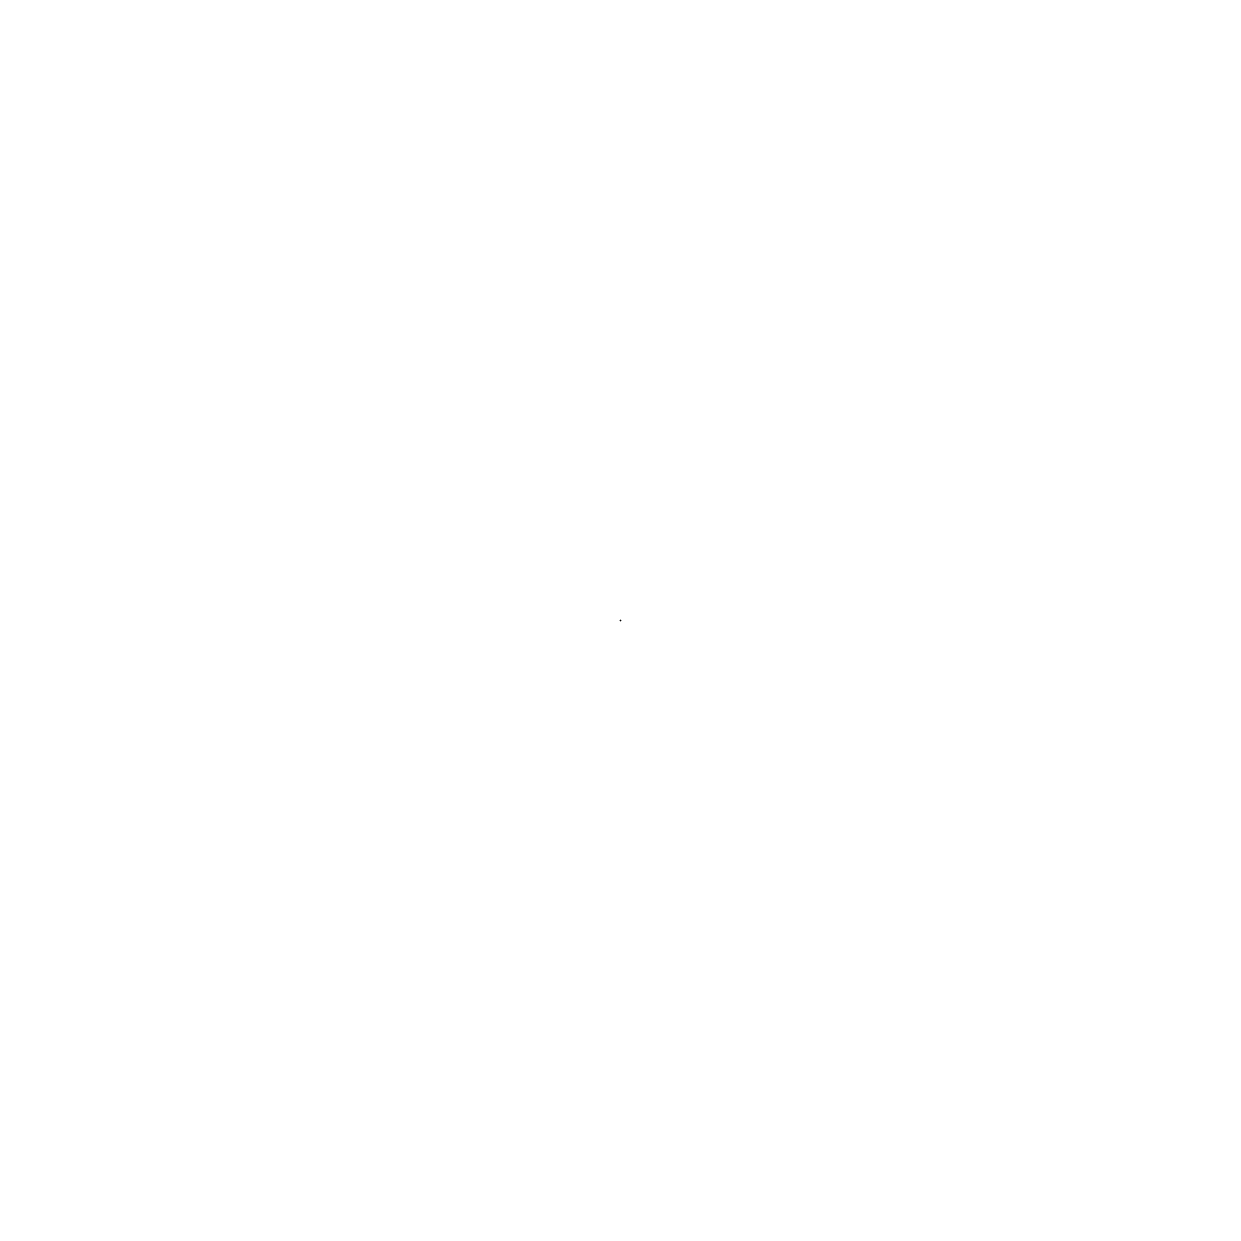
# Model space of a CAD drawing. Header units: metres. Extents: x 586898.859268822 to 586898.859268822, y 820214.107071292 to 820214.107071292.
import ezdxf

# ---------------------------------------------------------------- set-up
doc = ezdxf.new("R2010")
doc.units = ezdxf.units.M
doc.header["$MEASUREMENT"] = 0

msp = doc.modelspace()

# ---------------------------------------------------------------- linework, layer by layer
msp.add_point((586898.859268822, 820214.107071292))

doc.saveas('drawing.dxf')
